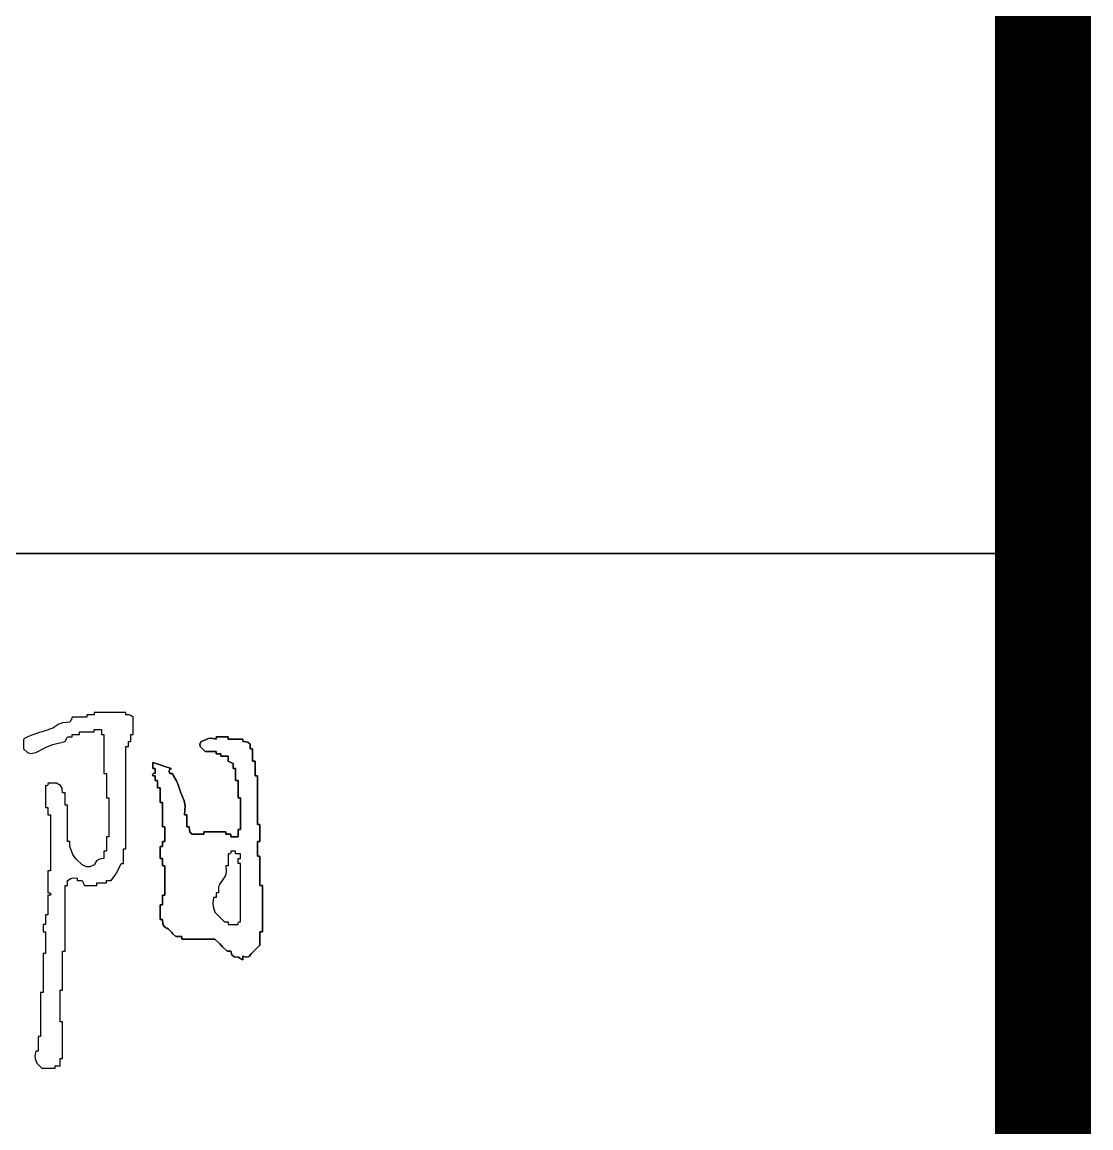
# Model space of a CAD drawing. Extents: x 1109697 to 1467097, y -139975 to 53891.
# Drawn here: x 1275833 to 1276947, y -128272 to -127119 of the extents above; entities that cross this region are included whole.
import ezdxf

# ---------------------------------------------------------------- set-up
doc = ezdxf.new("R2010")
doc.units = 0
doc.header["$LTSCALE"] = 1000
doc.header["$MEASUREMENT"] = 0
doc.layers.add('PUB_TEXT', color=7, linetype='Continuous')
doc.layers.add('PUB_TITLE', color=4, linetype='Continuous')
doc.layers.add('图框', color=4, linetype='Continuous', lineweight=35)

# ---------------------------------------------------------------- blocks, each defined once
blk = doc.blocks.new('dianziqianminggry')
for p, q in [((0.128308, 0.071141), (0.128224, 0.070972)), ((0.128816, 0.071141), (0.128308, 0.071141)), ((0.129071, 0.071141), (0.128816, 0.071141)), ((0.129579, 0.071141), (0.129071, 0.071141)), ((0.129833, 0.071353), (0.129579, 0.071353)), ((0.129579, 0.071353), (0.129579, 0.071268)), ((0.129579, 0.071268), (0.129579, 0.071226)), ((0.129579, 0.071226), (0.129579, 0.071141)), ((0.12996, 0.071353), (0.129833, 0.071353)), ((0.130214, 0.071353), (0.12996, 0.071353)), ((0.131315, 0.071565), (0.130214, 0.071565)), ((0.130214, 0.071565), (0.130214, 0.07148)), ((0.130214, 0.07148), (0.130214, 0.071438)), ((0.130214, 0.071438), (0.130214, 0.071353)), ((0.131865, 0.071565), (0.131315, 0.071565)), ((0.132966, 0.071565), (0.131865, 0.071565)), ((0.132966, 0.07148), (0.132966, 0.071565)), ((0.132966, 0.071438), (0.132966, 0.07148)), ((0.132966, 0.071353), (0.132966, 0.071438)), ((0.133234, 0.071344), (0.132966, 0.071353)), ((0.133382, 0.071295), (0.133234, 0.071344)), ((0.133602, 0.071141), (0.133382, 0.071295)), ((0.133602, 0.070548), (0.133602, 0.071141)), ((0.126614, 0.070188), (0.125852, 0.069934)), ((0.127129, 0.070551), (0.126614, 0.070188)), ((0.127469, 0.070672), (0.127129, 0.070551)), ((0.128097, 0.070718), (0.127469, 0.070672)), ((0.128181, 0.070887), (0.128097, 0.070718)), ((0.128224, 0.070972), (0.128181, 0.070887)), ((0.133602, 0.070252), (0.133602, 0.070548)), ((0.133602, 0.069659), (0.133602, 0.070252)), ((0.12432, 0.069377), (0.124074, 0.069236)), ((0.124074, 0.069236), (0.124074, 0.068897)), ((0.124448, 0.069441), (0.12432, 0.069377)), ((0.124709, 0.069553), (0.124448, 0.069441)), ((0.125471, 0.069807), (0.124709, 0.069553)), ((0.125852, 0.069934), (0.125471, 0.069807)), ((0.127673, 0.069024), (0.127758, 0.069193)), ((0.127758, 0.069193), (0.1278, 0.069278)), ((0.1278, 0.069278), (0.127885, 0.069447)), ((0.127885, 0.069447), (0.128054, 0.069447)), ((0.128054, 0.069447), (0.128139, 0.069447)), ((0.128139, 0.069447), (0.128308, 0.069447)), ((0.128308, 0.069574), (0.128308, 0.069659)), ((0.128308, 0.069659), (0.128562, 0.069659)), ((0.128308, 0.069532), (0.128308, 0.069574)), ((0.128308, 0.069447), (0.128308, 0.069532)), ((0.128562, 0.069659), (0.128689, 0.069659)), ((0.128689, 0.069659), (0.128943, 0.069659)), ((0.128943, 0.069786), (0.128943, 0.069871)), ((0.128943, 0.069871), (0.129452, 0.069871)), ((0.128943, 0.069744), (0.128943, 0.069786)), ((0.128943, 0.069659), (0.128943, 0.069744)), ((0.129452, 0.069871), (0.129706, 0.069871)), ((0.129706, 0.069871), (0.130214, 0.069871)), ((0.130214, 0.069998), (0.130214, 0.070083)), ((0.130214, 0.070083), (0.130468, 0.070083)), ((0.130214, 0.069956), (0.130214, 0.069998)), ((0.130214, 0.069871), (0.130214, 0.069956)), ((0.130468, 0.070083), (0.130595, 0.070083)), ((0.130595, 0.070083), (0.130849, 0.070083)), ((0.130849, 0.070083), (0.130849, 0.069913)), ((0.130849, 0.069913), (0.130849, 0.069828)), ((0.130849, 0.069828), (0.130849, 0.069659)), ((0.130849, 0.069659), (0.130934, 0.069659)), ((0.130934, 0.069659), (0.130976, 0.069659)), ((0.130976, 0.069659), (0.131061, 0.069659)), ((0.131061, 0.069659), (0.131061, 0.068304)), ((0.13339, 0.069405), (0.13339, 0.069659)), ((0.13339, 0.069659), (0.133474, 0.069659)), ((0.13339, 0.069278), (0.13339, 0.069405)), ((0.13339, 0.069024), (0.13339, 0.069278)), ((0.133474, 0.069659), (0.133517, 0.069659)), ((0.133517, 0.069659), (0.133602, 0.069659)), ((0.139742, 0.06913), (0.140134, 0.069295)), ((0.140134, 0.069295), (0.139742, 0.06913)), ((0.140134, 0.069295), (0.140383, 0.06932)), ((0.140383, 0.06932), (0.140134, 0.069295)), ((0.140383, 0.06932), (0.1408, 0.069236)), ((0.1408, 0.069236), (0.140383, 0.06932)), ((0.1408, 0.069236), (0.1408, 0.069447)), ((0.1408, 0.069447), (0.1408, 0.069236)), ((0.1408, 0.069236), (0.1408, 0.069447)), ((0.141859, 0.069447), (0.1408, 0.069447)), ((0.1408, 0.069447), (0.141859, 0.069447)), ((0.141859, 0.069447), (0.1408, 0.069447)), ((0.1408, 0.069447), (0.1408, 0.069236)), ((0.1408, 0.069236), (0.1408, 0.069447)), ((0.1408, 0.069447), (0.1408, 0.069236)), ((0.141436, 0.069447), (0.141859, 0.069447)), ((0.141859, 0.069447), (0.141436, 0.069447)), ((0.141436, 0.069447), (0.141859, 0.069447)), ((0.141859, 0.069447), (0.141859, 0.069363)), ((0.141859, 0.069363), (0.141859, 0.069447)), ((0.141859, 0.069363), (0.141859, 0.06932)), ((0.141859, 0.06932), (0.141859, 0.069363)), ((0.141859, 0.06932), (0.141859, 0.069236)), ((0.141859, 0.069236), (0.141859, 0.06932)), ((0.141859, 0.069236), (0.142367, 0.069236)), ((0.142367, 0.069236), (0.141859, 0.069236)), ((0.142367, 0.069236), (0.142621, 0.069236)), ((0.142621, 0.069236), (0.142367, 0.069236)), ((0.142621, 0.069236), (0.143129, 0.069236)), ((0.143129, 0.069236), (0.142621, 0.069236)), ((0.143129, 0.069236), (0.143129, 0.069151)), ((0.143129, 0.069151), (0.143129, 0.069236)), ((0.124074, 0.068897), (0.124074, 0.068728)), ((0.124074, 0.068728), (0.124074, 0.068389)), ((0.124074, 0.068389), (0.124401, 0.068091)), ((0.125132, 0.068071), (0.126089, 0.068585)), ((0.126089, 0.068585), (0.126615, 0.068782)), ((0.126615, 0.068782), (0.127673, 0.069024)), ((0.131061, 0.068304), (0.131061, 0.067627)), ((0.132966, 0.065043), (0.132966, 0.0686)), ((0.132966, 0.0686), (0.133051, 0.0686)), ((0.133051, 0.0686), (0.133093, 0.0686)), ((0.133093, 0.0686), (0.133178, 0.0686)), ((0.133178, 0.068855), (0.133178, 0.069024)), ((0.133178, 0.069024), (0.133263, 0.069024)), ((0.133178, 0.06877), (0.133178, 0.068855)), ((0.133178, 0.0686), (0.133178, 0.06877)), ((0.133263, 0.069024), (0.133305, 0.069024)), ((0.133305, 0.069024), (0.13339, 0.069024)), ((0.139401, 0.068846), (0.139514, 0.069035)), ((0.139514, 0.069035), (0.139401, 0.068846)), ((0.139424, 0.0686), (0.139401, 0.068846)), ((0.139401, 0.068846), (0.139424, 0.0686)), ((0.139593, 0.068431), (0.139424, 0.0686)), ((0.139424, 0.0686), (0.139593, 0.068431)), ((0.139514, 0.069035), (0.139742, 0.06913)), ((0.139742, 0.06913), (0.139514, 0.069035)), ((0.139678, 0.068346), (0.139593, 0.068431)), ((0.139593, 0.068431), (0.139678, 0.068346)), ((0.139848, 0.068177), (0.139678, 0.068346)), ((0.139678, 0.068346), (0.139848, 0.068177)), ((0.143129, 0.069151), (0.143129, 0.069109)), ((0.143129, 0.069109), (0.143129, 0.069151)), ((0.143129, 0.069109), (0.143129, 0.069024)), ((0.143129, 0.069024), (0.143129, 0.069109)), ((0.143129, 0.069024), (0.143397, 0.069015)), ((0.143397, 0.069015), (0.143129, 0.069024)), ((0.143397, 0.069015), (0.143545, 0.068966)), ((0.143545, 0.068966), (0.143397, 0.069015)), ((0.143545, 0.068966), (0.143765, 0.068812)), ((0.143765, 0.068812), (0.143545, 0.068966)), ((0.143765, 0.068812), (0.143765, 0.068643)), ((0.143765, 0.068643), (0.143765, 0.068812)), ((0.143765, 0.068643), (0.143765, 0.068558)), ((0.143765, 0.068558), (0.143765, 0.068643)), ((0.143765, 0.068558), (0.143765, 0.068389)), ((0.143765, 0.068389), (0.143765, 0.068558)), ((0.143765, 0.068389), (0.143849, 0.068389)), ((0.143849, 0.068389), (0.143765, 0.068389)), ((0.143849, 0.068389), (0.143892, 0.068389)), ((0.143892, 0.068389), (0.143849, 0.068389)), ((0.143892, 0.068389), (0.143976, 0.068389)), ((0.143976, 0.068389), (0.143892, 0.068389)), ((0.143976, 0.068389), (0.143976, 0.067965)), ((0.143976, 0.067965), (0.143976, 0.068389)), ((0.124401, 0.068091), (0.124696, 0.068003)), ((0.124696, 0.068003), (0.125132, 0.068071)), ((0.131061, 0.067627), (0.131061, 0.066271)), ((0.140229, 0.068177), (0.139848, 0.068177)), ((0.139848, 0.068177), (0.140229, 0.068177)), ((0.140419, 0.068177), (0.140229, 0.068177)), ((0.140229, 0.068177), (0.140419, 0.068177)), ((0.1408, 0.068177), (0.140419, 0.068177)), ((0.140419, 0.068177), (0.1408, 0.068177)), ((0.1408, 0.068092), (0.1408, 0.068177)), ((0.1408, 0.068177), (0.1408, 0.068092)), ((0.1408, 0.06805), (0.1408, 0.068092)), ((0.1408, 0.068092), (0.1408, 0.06805)), ((0.1408, 0.067965), (0.1408, 0.06805)), ((0.1408, 0.06805), (0.1408, 0.067965)), ((0.14097, 0.067965), (0.1408, 0.067965)), ((0.1408, 0.067965), (0.14097, 0.067965)), ((0.141054, 0.067965), (0.14097, 0.067965)), ((0.14097, 0.067965), (0.141054, 0.067965)), ((0.141224, 0.067965), (0.141054, 0.067965)), ((0.141054, 0.067965), (0.141224, 0.067965)), ((0.141224, 0.067881), (0.141224, 0.067965)), ((0.141224, 0.067965), (0.141224, 0.067881)), ((0.141224, 0.067838), (0.141224, 0.067881)), ((0.141224, 0.067881), (0.141224, 0.067838)), ((0.141224, 0.067754), (0.141224, 0.067838)), ((0.141224, 0.067838), (0.141224, 0.067754)), ((0.141478, 0.067754), (0.141224, 0.067754)), ((0.141224, 0.067754), (0.141478, 0.067754)), ((0.141605, 0.067754), (0.141478, 0.067754)), ((0.141478, 0.067754), (0.141605, 0.067754)), ((0.141859, 0.067754), (0.141605, 0.067754)), ((0.141605, 0.067754), (0.141859, 0.067754)), ((0.141859, 0.067584), (0.141859, 0.067754)), ((0.141859, 0.067754), (0.141859, 0.067584)), ((0.141859, 0.067499), (0.141859, 0.067584)), ((0.141859, 0.067584), (0.141859, 0.067499)), ((0.141859, 0.06733), (0.141859, 0.067499)), ((0.141859, 0.067499), (0.141859, 0.06733)), ((0.142028, 0.067245), (0.141859, 0.06733)), ((0.141859, 0.06733), (0.142028, 0.067245)), ((0.143976, 0.067965), (0.143976, 0.067754)), ((0.143976, 0.067754), (0.143976, 0.067965)), ((0.143976, 0.067754), (0.143976, 0.06733)), ((0.143976, 0.06733), (0.143976, 0.067754)), ((0.143976, 0.06733), (0.144061, 0.06733)), ((0.144061, 0.06733), (0.143976, 0.06733)), ((0.144061, 0.06733), (0.144103, 0.06733)), ((0.144103, 0.06733), (0.144061, 0.06733)), ((0.144103, 0.06733), (0.144188, 0.06733)), ((0.144188, 0.06733), (0.144103, 0.06733)), ((0.144188, 0.06733), (0.144188, 0.066822)), ((0.144188, 0.066822), (0.144188, 0.06733)), ((0.13527, 0.066177), (0.13539, 0.066297)), ((0.13539, 0.066297), (0.13527, 0.066177)), ((0.135295, 0.067012), (0.135295, 0.067224)), ((0.135295, 0.067224), (0.135931, 0.067012)), ((0.135931, 0.067012), (0.135295, 0.067224)), ((0.135295, 0.067224), (0.135295, 0.067012)), ((0.135295, 0.066907), (0.135295, 0.067012)), ((0.135295, 0.067012), (0.135295, 0.066907)), ((0.135295, 0.066695), (0.135295, 0.066907)), ((0.135295, 0.066907), (0.135295, 0.066695)), ((0.13538, 0.066695), (0.135295, 0.066695)), ((0.135295, 0.066695), (0.13538, 0.066695)), ((0.135422, 0.066695), (0.13538, 0.066695)), ((0.13538, 0.066695), (0.135422, 0.066695)), ((0.13539, 0.066297), (0.135507, 0.066271)), ((0.135507, 0.066271), (0.13539, 0.066297)), ((0.135507, 0.066695), (0.135422, 0.066695)), ((0.135422, 0.066695), (0.135507, 0.066695)), ((0.135507, 0.066526), (0.135507, 0.066695)), ((0.135507, 0.066695), (0.135507, 0.066526)), ((0.135507, 0.066441), (0.135507, 0.066526)), ((0.135507, 0.066526), (0.135507, 0.066441)), ((0.135507, 0.066271), (0.135507, 0.066441)), ((0.135507, 0.066441), (0.135507, 0.066271)), ((0.135931, 0.067012), (0.136248, 0.066907)), ((0.136248, 0.066907), (0.135931, 0.067012)), ((0.136248, 0.066907), (0.136883, 0.066695)), ((0.136883, 0.066695), (0.136248, 0.066907)), ((0.136749, 0.066584), (0.136711, 0.066433)), ((0.136711, 0.066433), (0.136749, 0.066584)), ((0.136711, 0.066433), (0.136777, 0.066271)), ((0.136777, 0.066271), (0.136711, 0.066433)), ((0.136883, 0.066695), (0.136749, 0.066584)), ((0.136749, 0.066584), (0.136883, 0.066695)), ((0.142113, 0.067203), (0.142028, 0.067245)), ((0.142028, 0.067245), (0.142113, 0.067203)), ((0.142282, 0.067118), (0.142113, 0.067203)), ((0.142113, 0.067203), (0.142282, 0.067118)), ((0.142282, 0.066949), (0.142282, 0.067118)), ((0.142282, 0.067118), (0.142282, 0.066949)), ((0.142282, 0.066864), (0.142282, 0.066949)), ((0.142282, 0.066949), (0.142282, 0.066864)), ((0.142282, 0.066695), (0.142282, 0.066864)), ((0.142282, 0.066864), (0.142282, 0.066695)), ((0.142367, 0.066695), (0.142282, 0.066695)), ((0.142282, 0.066695), (0.142367, 0.066695)), ((0.142409, 0.066695), (0.142367, 0.066695)), ((0.142367, 0.066695), (0.142409, 0.066695)), ((0.142494, 0.066695), (0.142409, 0.066695)), ((0.142409, 0.066695), (0.142494, 0.066695)), ((0.142494, 0.066271), (0.142494, 0.066695)), ((0.142494, 0.066695), (0.142494, 0.066271)), ((0.144188, 0.066822), (0.144188, 0.066568)), ((0.144188, 0.066568), (0.144188, 0.066822)), ((0.144188, 0.066568), (0.144188, 0.06606)), ((0.144188, 0.06606), (0.144188, 0.066568)), ((0.126487, 0.065425), (0.126191, 0.065425)), ((0.126191, 0.065425), (0.126216, 0.065307)), ((0.126636, 0.065425), (0.126487, 0.065425)), ((0.126932, 0.065425), (0.126636, 0.065425)), ((0.127274, 0.065218), (0.126932, 0.065425)), ((0.131061, 0.066271), (0.131145, 0.066271)), ((0.131145, 0.066271), (0.131188, 0.066271)), ((0.131188, 0.066271), (0.131272, 0.066271)), ((0.131272, 0.066271), (0.131272, 0.065425)), ((0.131272, 0.065425), (0.131272, 0.065001)), ((0.135295, 0.06606), (0.13527, 0.066177)), ((0.13527, 0.066177), (0.135295, 0.06606)), ((0.13538, 0.06606), (0.135295, 0.06606)), ((0.135295, 0.06606), (0.13538, 0.06606)), ((0.135422, 0.06606), (0.13538, 0.06606)), ((0.13538, 0.06606), (0.135422, 0.06606)), ((0.135507, 0.06606), (0.135422, 0.06606)), ((0.135422, 0.06606), (0.135507, 0.06606)), ((0.135507, 0.06589), (0.135507, 0.06606)), ((0.135507, 0.06606), (0.135507, 0.06589)), ((0.135507, 0.065806), (0.135507, 0.06589)), ((0.135507, 0.06589), (0.135507, 0.065806)), ((0.135507, 0.065636), (0.135507, 0.065806)), ((0.135507, 0.065806), (0.135507, 0.065636)), ((0.135592, 0.065636), (0.135507, 0.065636)), ((0.135507, 0.065636), (0.135592, 0.065636)), ((0.135634, 0.065636), (0.135592, 0.065636)), ((0.135592, 0.065636), (0.135634, 0.065636)), ((0.135719, 0.065636), (0.135634, 0.065636)), ((0.135634, 0.065636), (0.135719, 0.065636)), ((0.135719, 0.065382), (0.135719, 0.065636)), ((0.135719, 0.065636), (0.135719, 0.065382)), ((0.135719, 0.065255), (0.135719, 0.065382)), ((0.135719, 0.065382), (0.135719, 0.065255)), ((0.136777, 0.066271), (0.136862, 0.066271)), ((0.136862, 0.066271), (0.136777, 0.066271)), ((0.136862, 0.066271), (0.136905, 0.066271)), ((0.136905, 0.066271), (0.136862, 0.066271)), ((0.136905, 0.066271), (0.136989, 0.066271)), ((0.136989, 0.066271), (0.136905, 0.066271)), ((0.136989, 0.066271), (0.137354, 0.065628)), ((0.137354, 0.065628), (0.136989, 0.066271)), ((0.137354, 0.065628), (0.137505, 0.065282)), ((0.137505, 0.065282), (0.137354, 0.065628)), ((0.142494, 0.06606), (0.142494, 0.066271)), ((0.142494, 0.066271), (0.142494, 0.06606)), ((0.142494, 0.065636), (0.142494, 0.06606)), ((0.142494, 0.06606), (0.142494, 0.065636)), ((0.142579, 0.065636), (0.142494, 0.065636)), ((0.142494, 0.065636), (0.142579, 0.065636)), ((0.142621, 0.065636), (0.142579, 0.065636)), ((0.142579, 0.065636), (0.142621, 0.065636)), ((0.142706, 0.065636), (0.142621, 0.065636)), ((0.142621, 0.065636), (0.142706, 0.065636)), ((0.142706, 0.065043), (0.142706, 0.065636)), ((0.142706, 0.065636), (0.142706, 0.065043)), ((0.144188, 0.06606), (0.144273, 0.06606)), ((0.144273, 0.06606), (0.144188, 0.06606)), ((0.144273, 0.06606), (0.144315, 0.06606)), ((0.144315, 0.06606), (0.144273, 0.06606)), ((0.144315, 0.06606), (0.1444, 0.06606)), ((0.1444, 0.06606), (0.144315, 0.06606)), ((0.1444, 0.06606), (0.1444, 0.064366)), ((0.1444, 0.064366), (0.1444, 0.06606)), ((0.126096, 0.065187), (0.125979, 0.065213)), ((0.125979, 0.065213), (0.125979, 0.064451)), ((0.125979, 0.064451), (0.125979, 0.064069)), ((0.126216, 0.065307), (0.126096, 0.065187)), ((0.127425, 0.064975), (0.127274, 0.065218)), ((0.127461, 0.064578), (0.127425, 0.064975)), ((0.127546, 0.064578), (0.127461, 0.064578)), ((0.127588, 0.064578), (0.127546, 0.064578)), ((0.127673, 0.064578), (0.127588, 0.064578)), ((0.127673, 0.064154), (0.127673, 0.064578)), ((0.131272, 0.065001), (0.131272, 0.064154)), ((0.132966, 0.063265), (0.132966, 0.065043)), ((0.135719, 0.065001), (0.135719, 0.065255)), ((0.135719, 0.065255), (0.135719, 0.065001)), ((0.135804, 0.065001), (0.135719, 0.065001)), ((0.135719, 0.065001), (0.135804, 0.065001)), ((0.135846, 0.065001), (0.135804, 0.065001)), ((0.135804, 0.065001), (0.135846, 0.065001)), ((0.135931, 0.065001), (0.135846, 0.065001)), ((0.135846, 0.065001), (0.135931, 0.065001)), ((0.135931, 0.064493), (0.135931, 0.065001)), ((0.135931, 0.065001), (0.135931, 0.064493)), ((0.135931, 0.064239), (0.135931, 0.064493)), ((0.135931, 0.064493), (0.135931, 0.064239)), ((0.137505, 0.065282), (0.13773, 0.064578)), ((0.13773, 0.064578), (0.137505, 0.065282)), ((0.13773, 0.064578), (0.138036, 0.063868)), ((0.138036, 0.063868), (0.13773, 0.064578)), ((0.142706, 0.064747), (0.142706, 0.065043)), ((0.142706, 0.065043), (0.142706, 0.064747)), ((0.142706, 0.064154), (0.142706, 0.064747)), ((0.142706, 0.064747), (0.142706, 0.064154)), ((0.125979, 0.064069), (0.125979, 0.063307)), ((0.127673, 0.063942), (0.127673, 0.064154)), ((0.127673, 0.063519), (0.127673, 0.063942)), ((0.127758, 0.063519), (0.127673, 0.063519)), ((0.1278, 0.063519), (0.127758, 0.063519)), ((0.127885, 0.063519), (0.1278, 0.063519)), ((0.127885, 0.062249), (0.127885, 0.063519)), ((0.131272, 0.064154), (0.131357, 0.064154)), ((0.131357, 0.064154), (0.1314, 0.064154)), ((0.1314, 0.064154), (0.131484, 0.064154)), ((0.131484, 0.064154), (0.131484, 0.062799)), ((0.135931, 0.063731), (0.135931, 0.064239)), ((0.135931, 0.064239), (0.135931, 0.063731)), ((0.136015, 0.063731), (0.135931, 0.063731)), ((0.135931, 0.063731), (0.136015, 0.063731)), ((0.136058, 0.063731), (0.136015, 0.063731)), ((0.136015, 0.063731), (0.136058, 0.063731)), ((0.136142, 0.063731), (0.136058, 0.063731)), ((0.136058, 0.063731), (0.136142, 0.063731)), ((0.136142, 0.062884), (0.136142, 0.063731)), ((0.136142, 0.063731), (0.136142, 0.062884)), ((0.138036, 0.063868), (0.138106, 0.063443)), ((0.138106, 0.063443), (0.138036, 0.063868)), ((0.138106, 0.063443), (0.138048, 0.062672)), ((0.138048, 0.062672), (0.138106, 0.063443)), ((0.142791, 0.064154), (0.142706, 0.064154)), ((0.142706, 0.064154), (0.142791, 0.064154)), ((0.142833, 0.064154), (0.142791, 0.064154)), ((0.142791, 0.064154), (0.142833, 0.064154)), ((0.142918, 0.064154), (0.142833, 0.064154)), ((0.142833, 0.064154), (0.142918, 0.064154)), ((0.142918, 0.063053), (0.142918, 0.064154)), ((0.142918, 0.064154), (0.142918, 0.063053)), ((0.1444, 0.064366), (0.1444, 0.063519)), ((0.1444, 0.063519), (0.1444, 0.064366)), ((0.1444, 0.063519), (0.1444, 0.061825)), ((0.1444, 0.061825), (0.1444, 0.063519)), ((0.125979, 0.063307), (0.126064, 0.063307)), ((0.126064, 0.063307), (0.126106, 0.063307)), ((0.126106, 0.063307), (0.126191, 0.063307)), ((0.126191, 0.063307), (0.126191, 0.063053)), ((0.126191, 0.063053), (0.126191, 0.062926)), ((0.126191, 0.062926), (0.126191, 0.062672)), ((0.126191, 0.062672), (0.126276, 0.062672)), ((0.126276, 0.062672), (0.126318, 0.062672)), ((0.126318, 0.062672), (0.126403, 0.062672)), ((0.126403, 0.062672), (0.126403, 0.060724)), ((0.131484, 0.062799), (0.131484, 0.062122)), ((0.132966, 0.059708), (0.132966, 0.063265)), ((0.136142, 0.06246), (0.136142, 0.062884)), ((0.136142, 0.062884), (0.136142, 0.06246)), ((0.136142, 0.061613), (0.136142, 0.06246)), ((0.136142, 0.06246), (0.136142, 0.061613)), ((0.138048, 0.062672), (0.138133, 0.062672)), ((0.138133, 0.062672), (0.138048, 0.062672)), ((0.138133, 0.062672), (0.138175, 0.062672)), ((0.138175, 0.062672), (0.138133, 0.062672)), ((0.138175, 0.062672), (0.13826, 0.062672)), ((0.13826, 0.062672), (0.138175, 0.062672)), ((0.13826, 0.062672), (0.13826, 0.062249)), ((0.13826, 0.062249), (0.13826, 0.062672)), ((0.142918, 0.062503), (0.142918, 0.063053)), ((0.142918, 0.063053), (0.142918, 0.062503)), ((0.142918, 0.061402), (0.142918, 0.062503)), ((0.142918, 0.062503), (0.142918, 0.061402)), ((0.127885, 0.061613), (0.127885, 0.062249)), ((0.127885, 0.060343), (0.127885, 0.061613)), ((0.131484, 0.062122), (0.131484, 0.060766)), ((0.136227, 0.061613), (0.136142, 0.061613)), ((0.136142, 0.061613), (0.136227, 0.061613)), ((0.136269, 0.061613), (0.136227, 0.061613)), ((0.136227, 0.061613), (0.136269, 0.061613)), ((0.136354, 0.061613), (0.136269, 0.061613)), ((0.136269, 0.061613), (0.136354, 0.061613)), ((0.136354, 0.061105), (0.136354, 0.061613)), ((0.136354, 0.061613), (0.136354, 0.061105)), ((0.13826, 0.062249), (0.13826, 0.062037)), ((0.13826, 0.062037), (0.13826, 0.062249)), ((0.13826, 0.062037), (0.13826, 0.061613)), ((0.13826, 0.061613), (0.13826, 0.062037)), ((0.13826, 0.061613), (0.138344, 0.061613)), ((0.138344, 0.061613), (0.13826, 0.061613)), ((0.138344, 0.061613), (0.138387, 0.061613)), ((0.138387, 0.061613), (0.138344, 0.061613)), ((0.138387, 0.061613), (0.138471, 0.061613)), ((0.138471, 0.061613), (0.138387, 0.061613)), ((0.138471, 0.061613), (0.13848, 0.061346)), ((0.13848, 0.061346), (0.138471, 0.061613)), ((0.1444, 0.061825), (0.144484, 0.061825)), ((0.144484, 0.061825), (0.1444, 0.061825)), ((0.144484, 0.061825), (0.144527, 0.061825)), ((0.144527, 0.061825), (0.144484, 0.061825)), ((0.144527, 0.061825), (0.144611, 0.061825)), ((0.144611, 0.061825), (0.144527, 0.061825)), ((0.144611, 0.061825), (0.144611, 0.061232)), ((0.144611, 0.061232), (0.144611, 0.061825)), ((0.126403, 0.060724), (0.126403, 0.05975)), ((0.131357, 0.060766), (0.131272, 0.060766)), ((0.131272, 0.060766), (0.131272, 0.060258)), ((0.1314, 0.060766), (0.131357, 0.060766)), ((0.131484, 0.060766), (0.1314, 0.060766)), ((0.136354, 0.060851), (0.136354, 0.061105)), ((0.136354, 0.061105), (0.136354, 0.060851)), ((0.136354, 0.060343), (0.136354, 0.060851)), ((0.136354, 0.060851), (0.136354, 0.060343)), ((0.13848, 0.061346), (0.138529, 0.061197)), ((0.138529, 0.061197), (0.13848, 0.061346)), ((0.138529, 0.061197), (0.138683, 0.060978)), ((0.138683, 0.060978), (0.138529, 0.061197)), ((0.138683, 0.060978), (0.139107, 0.060978)), ((0.139107, 0.060978), (0.138683, 0.060978)), ((0.139107, 0.060978), (0.139318, 0.060978)), ((0.139318, 0.060978), (0.139107, 0.060978)), ((0.139318, 0.060978), (0.139742, 0.060978)), ((0.139742, 0.060978), (0.139318, 0.060978)), ((0.139742, 0.061105), (0.139742, 0.06119)), ((0.139742, 0.06119), (0.140504, 0.06119)), ((0.140504, 0.06119), (0.139742, 0.06119)), ((0.139742, 0.06119), (0.139742, 0.061105)), ((0.139742, 0.061063), (0.139742, 0.061105)), ((0.139742, 0.061105), (0.139742, 0.061063)), ((0.139742, 0.060978), (0.139742, 0.061063)), ((0.139742, 0.061063), (0.139742, 0.060978)), ((0.140504, 0.06119), (0.140885, 0.06119)), ((0.140885, 0.06119), (0.140504, 0.06119)), ((0.140885, 0.06119), (0.141647, 0.06119)), ((0.141647, 0.06119), (0.140885, 0.06119)), ((0.141647, 0.06119), (0.141647, 0.061105)), ((0.141647, 0.061105), (0.141647, 0.06119)), ((0.141647, 0.061105), (0.141647, 0.061063)), ((0.141647, 0.061063), (0.141647, 0.061105)), ((0.141647, 0.061063), (0.141647, 0.060978)), ((0.141647, 0.060978), (0.141647, 0.061063)), ((0.141647, 0.060978), (0.141817, 0.060978)), ((0.141817, 0.060978), (0.141647, 0.060978)), ((0.141817, 0.060978), (0.141901, 0.060978)), ((0.141901, 0.060978), (0.141817, 0.060978)), ((0.141901, 0.060978), (0.142071, 0.060978)), ((0.142071, 0.060978), (0.141901, 0.060978)), ((0.142071, 0.060978), (0.142071, 0.060893)), ((0.142071, 0.060893), (0.142071, 0.060978)), ((0.142071, 0.060893), (0.142071, 0.060851)), ((0.142071, 0.060851), (0.142071, 0.060893)), ((0.142071, 0.060851), (0.142071, 0.060766)), ((0.142071, 0.060766), (0.142071, 0.060851)), ((0.142071, 0.060766), (0.142325, 0.060766)), ((0.142325, 0.060766), (0.142071, 0.060766)), ((0.142325, 0.060766), (0.142452, 0.060766)), ((0.142452, 0.060766), (0.142325, 0.060766)), ((0.142452, 0.060766), (0.142706, 0.060766)), ((0.142706, 0.060766), (0.142452, 0.060766)), ((0.142706, 0.061148), (0.142706, 0.061402)), ((0.142706, 0.061402), (0.142791, 0.061402)), ((0.142791, 0.061402), (0.142706, 0.061402)), ((0.142706, 0.061402), (0.142706, 0.061148)), ((0.142706, 0.061021), (0.142706, 0.061148)), ((0.142706, 0.061148), (0.142706, 0.061021)), ((0.142706, 0.060766), (0.142706, 0.061021)), ((0.142706, 0.061021), (0.142706, 0.060766)), ((0.142791, 0.061402), (0.142833, 0.061402)), ((0.142833, 0.061402), (0.142791, 0.061402)), ((0.142833, 0.061402), (0.142918, 0.061402)), ((0.142918, 0.061402), (0.142833, 0.061402)), ((0.144611, 0.061232), (0.144611, 0.060936)), ((0.144611, 0.060936), (0.144611, 0.061232)), ((0.144611, 0.060936), (0.144611, 0.060343)), ((0.144611, 0.060343), (0.144611, 0.060936)), ((0.126403, 0.05975), (0.126403, 0.057802)), ((0.12797, 0.060343), (0.127885, 0.060343)), ((0.128012, 0.060343), (0.12797, 0.060343)), ((0.128097, 0.060343), (0.128012, 0.060343)), ((0.128097, 0.060174), (0.128097, 0.060343)), ((0.128097, 0.060089), (0.128097, 0.060174)), ((0.128097, 0.05992), (0.128097, 0.060089)), ((0.128366, 0.059205), (0.128097, 0.05992)), ((0.131272, 0.060258), (0.131272, 0.060004)), ((0.131272, 0.060004), (0.131272, 0.059496)), ((0.132755, 0.0592), (0.132755, 0.059708)), ((0.132755, 0.059708), (0.132839, 0.059708)), ((0.132839, 0.059708), (0.132882, 0.059708)), ((0.132882, 0.059708), (0.132966, 0.059708)), ((0.135931, 0.059496), (0.135931, 0.05992)), ((0.135931, 0.05992), (0.136015, 0.05992)), ((0.136015, 0.05992), (0.135931, 0.05992)), ((0.135931, 0.05992), (0.135931, 0.059496)), ((0.136015, 0.05992), (0.136058, 0.05992)), ((0.136058, 0.05992), (0.136015, 0.05992)), ((0.136058, 0.05992), (0.136142, 0.05992)), ((0.136142, 0.05992), (0.136058, 0.05992)), ((0.136142, 0.060174), (0.136142, 0.060343)), ((0.136142, 0.060343), (0.136227, 0.060343)), ((0.136227, 0.060343), (0.136142, 0.060343)), ((0.136142, 0.060343), (0.136142, 0.060174)), ((0.136142, 0.060089), (0.136142, 0.060174)), ((0.136142, 0.060174), (0.136142, 0.060089)), ((0.136142, 0.05992), (0.136142, 0.060089)), ((0.136142, 0.060089), (0.136142, 0.05992)), ((0.136227, 0.060343), (0.136269, 0.060343)), ((0.136269, 0.060343), (0.136227, 0.060343)), ((0.136269, 0.060343), (0.136354, 0.060343)), ((0.136354, 0.060343), (0.136269, 0.060343)), ((0.144484, 0.060343), (0.1444, 0.060343)), ((0.1444, 0.060343), (0.1444, 0.059835)), ((0.1444, 0.059835), (0.1444, 0.060343)), ((0.1444, 0.060343), (0.144484, 0.060343)), ((0.1444, 0.059835), (0.1444, 0.059581)), ((0.1444, 0.059581), (0.1444, 0.059835)), ((0.1444, 0.059581), (0.1444, 0.059073)), ((0.1444, 0.059073), (0.1444, 0.059581)), ((0.144527, 0.060343), (0.144484, 0.060343)), ((0.144484, 0.060343), (0.144527, 0.060343)), ((0.144611, 0.060343), (0.144527, 0.060343)), ((0.144527, 0.060343), (0.144611, 0.060343)), ((0.1286, 0.058855), (0.128366, 0.059205)), ((0.129155, 0.058332), (0.1286, 0.058855)), ((0.13042, 0.058673), (0.130214, 0.058332)), ((0.130663, 0.058825), (0.13042, 0.058673)), ((0.131061, 0.058861), (0.130663, 0.058825)), ((0.131145, 0.059496), (0.131061, 0.059496)), ((0.131061, 0.059496), (0.131061, 0.059242)), ((0.131061, 0.059242), (0.131061, 0.059115)), ((0.131061, 0.059115), (0.131061, 0.058861)), ((0.131188, 0.059496), (0.131145, 0.059496)), ((0.131272, 0.059496), (0.131188, 0.059496)), ((0.132755, 0.058946), (0.132755, 0.0592)), ((0.132755, 0.058437), (0.132755, 0.058946)), ((0.135931, 0.059284), (0.135931, 0.059496)), ((0.135931, 0.059496), (0.135931, 0.059284)), ((0.135931, 0.058861), (0.135931, 0.059284)), ((0.135931, 0.059284), (0.135931, 0.058861)), ((0.136015, 0.058861), (0.135931, 0.058861)), ((0.135931, 0.058861), (0.136015, 0.058861)), ((0.136058, 0.058861), (0.136015, 0.058861)), ((0.136015, 0.058861), (0.136058, 0.058861)), ((0.136142, 0.058861), (0.136058, 0.058861)), ((0.136058, 0.058861), (0.136142, 0.058861)), ((0.136142, 0.058607), (0.136142, 0.058861)), ((0.136142, 0.058861), (0.136142, 0.058607)), ((0.141976, 0.059259), (0.141859, 0.059284)), ((0.141859, 0.059284), (0.141859, 0.058861)), ((0.141859, 0.058861), (0.141859, 0.058649)), ((0.141859, 0.058649), (0.141859, 0.058226)), ((0.142096, 0.059379), (0.141976, 0.059259)), ((0.14224, 0.059496), (0.142071, 0.059496)), ((0.142071, 0.059496), (0.142096, 0.059379)), ((0.142325, 0.059496), (0.14224, 0.059496)), ((0.142494, 0.059496), (0.142325, 0.059496)), ((0.142494, 0.059411), (0.142494, 0.059496)), ((0.142494, 0.059369), (0.142494, 0.059411)), ((0.142494, 0.059284), (0.142494, 0.059369)), ((0.142664, 0.059284), (0.142494, 0.059284)), ((0.142748, 0.059284), (0.142664, 0.059284)), ((0.142706, 0.058692), (0.142706, 0.058861)), ((0.142706, 0.058861), (0.142791, 0.058861)), ((0.142706, 0.058607), (0.142706, 0.058692)), ((0.142918, 0.059284), (0.142748, 0.059284)), ((0.142791, 0.058861), (0.142833, 0.058861)), ((0.142833, 0.058861), (0.142918, 0.058861)), ((0.142918, 0.059115), (0.142918, 0.059284)), ((0.142918, 0.05903), (0.142918, 0.059115)), ((0.142918, 0.058861), (0.142918, 0.05903)), ((0.1444, 0.059073), (0.144484, 0.059073)), ((0.144484, 0.059073), (0.1444, 0.059073)), ((0.144484, 0.059073), (0.144527, 0.059073)), ((0.144527, 0.059073), (0.144484, 0.059073)), ((0.144527, 0.059073), (0.144611, 0.059073)), ((0.144611, 0.059073), (0.144527, 0.059073)), ((0.144611, 0.059073), (0.144611, 0.058056)), ((0.144611, 0.058056), (0.144611, 0.059073)), ((0.126276, 0.057802), (0.126191, 0.057802)), ((0.126191, 0.057802), (0.126191, 0.05704)), ((0.126318, 0.057802), (0.126276, 0.057802)), ((0.126403, 0.057802), (0.126318, 0.057802)), ((0.129532, 0.058138), (0.129155, 0.058332)), ((0.129837, 0.058138), (0.129532, 0.058138)), ((0.130214, 0.058332), (0.129837, 0.058138)), ((0.132085, 0.057516), (0.132257, 0.057817)), ((0.132257, 0.057817), (0.132543, 0.058437)), ((0.132543, 0.058437), (0.132628, 0.058437)), ((0.132628, 0.058437), (0.13267, 0.058437)), ((0.13267, 0.058437), (0.132755, 0.058437)), ((0.136142, 0.05848), (0.136142, 0.058607)), ((0.136142, 0.058607), (0.136142, 0.05848)), ((0.136142, 0.058226), (0.136142, 0.05848)), ((0.136142, 0.05848), (0.136142, 0.058226)), ((0.136227, 0.058226), (0.136142, 0.058226)), ((0.136142, 0.058226), (0.136227, 0.058226)), ((0.136269, 0.058226), (0.136227, 0.058226)), ((0.136227, 0.058226), (0.136269, 0.058226)), ((0.136354, 0.058226), (0.136269, 0.058226)), ((0.136269, 0.058226), (0.136354, 0.058226)), ((0.136354, 0.057209), (0.136354, 0.058226)), ((0.136354, 0.058226), (0.136354, 0.057209)), ((0.141685, 0.057703), (0.141609, 0.057398)), ((0.141732, 0.058226), (0.141647, 0.058226)), ((0.141647, 0.058226), (0.141685, 0.057703)), ((0.141774, 0.058226), (0.141732, 0.058226)), ((0.141859, 0.058226), (0.141774, 0.058226)), ((0.142706, 0.058437), (0.142706, 0.058607)), ((0.142791, 0.058437), (0.142706, 0.058437)), ((0.142833, 0.058437), (0.142791, 0.058437)), ((0.142918, 0.058437), (0.142833, 0.058437)), ((0.142918, 0.056405), (0.142918, 0.058437)), ((0.144611, 0.058056), (0.144611, 0.057548)), ((0.144611, 0.057548), (0.144611, 0.058056)), ((0.126191, 0.05704), (0.126191, 0.056659)), ((0.127885, 0.056955), (0.12818, 0.057142)), ((0.127885, 0.056786), (0.127885, 0.056955)), ((0.127885, 0.056701), (0.127885, 0.056786)), ((0.127885, 0.056532), (0.127885, 0.056701)), ((0.12818, 0.057142), (0.128383, 0.057192)), ((0.128383, 0.057192), (0.128732, 0.057167)), ((0.128732, 0.057167), (0.128732, 0.057082)), ((0.128732, 0.057082), (0.128732, 0.05704)), ((0.128732, 0.05704), (0.128732, 0.056955)), ((0.128732, 0.056955), (0.128901, 0.056955)), ((0.128901, 0.056955), (0.128986, 0.056955)), ((0.128986, 0.056955), (0.129155, 0.056955)), ((0.129155, 0.056955), (0.12924, 0.056786)), ((0.12924, 0.056786), (0.129282, 0.056701)), ((0.129282, 0.056701), (0.129367, 0.056532)), ((0.130426, 0.056659), (0.130426, 0.056744)), ((0.130426, 0.056744), (0.130764, 0.056744)), ((0.130764, 0.056744), (0.130934, 0.056744)), ((0.130934, 0.056744), (0.131272, 0.056744)), ((0.131272, 0.056871), (0.131272, 0.056955)), ((0.131272, 0.056955), (0.131442, 0.056955)), ((0.131272, 0.056828), (0.131272, 0.056871)), ((0.131272, 0.056744), (0.131272, 0.056828)), ((0.131442, 0.056955), (0.131527, 0.056955)), ((0.131527, 0.056955), (0.131696, 0.056955)), ((0.131696, 0.056955), (0.132085, 0.057516)), ((0.136354, 0.056701), (0.136354, 0.057209)), ((0.136354, 0.057209), (0.136354, 0.056701)), ((0.136354, 0.055685), (0.136354, 0.056701)), ((0.136354, 0.056701), (0.136354, 0.055685)), ((0.14133, 0.056955), (0.141079, 0.056591)), ((0.141609, 0.057398), (0.14133, 0.056955)), ((0.144611, 0.057548), (0.144611, 0.056532)), ((0.144611, 0.056532), (0.144611, 0.057548)), ((0.126191, 0.056659), (0.126191, 0.055897)), ((0.126191, 0.055897), (0.126308, 0.055922)), ((0.126308, 0.055922), (0.126428, 0.055802)), ((0.126428, 0.055802), (0.126403, 0.055685)), ((0.127673, 0.054245), (0.127673, 0.056532)), ((0.127673, 0.056532), (0.127758, 0.056532)), ((0.127758, 0.056532), (0.1278, 0.056532)), ((0.1278, 0.056532), (0.127885, 0.056532)), ((0.129367, 0.056532), (0.12979, 0.056532)), ((0.12979, 0.056532), (0.130002, 0.056532)), ((0.130002, 0.056532), (0.130426, 0.056532)), ((0.130426, 0.056617), (0.130426, 0.056659)), ((0.130426, 0.056532), (0.130426, 0.056617)), ((0.140885, 0.055897), (0.1408, 0.055897)), ((0.1408, 0.055897), (0.1408, 0.055727)), ((0.1408, 0.055727), (0.1408, 0.055643)), ((0.140927, 0.055897), (0.140885, 0.055897)), ((0.141012, 0.055897), (0.140927, 0.055897)), ((0.141079, 0.056591), (0.141004, 0.056339)), ((0.141004, 0.056339), (0.141012, 0.055897)), ((0.142918, 0.055389), (0.142918, 0.056405)), ((0.144611, 0.056532), (0.144696, 0.056532)), ((0.144696, 0.056532), (0.144611, 0.056532)), ((0.144696, 0.056532), (0.144739, 0.056532)), ((0.144739, 0.056532), (0.144696, 0.056532)), ((0.144739, 0.056532), (0.144823, 0.056532)), ((0.144823, 0.056532), (0.144739, 0.056532)), ((0.144823, 0.056532), (0.144823, 0.054923)), ((0.144823, 0.054923), (0.144823, 0.056532)), ((0.126276, 0.055685), (0.126191, 0.055685)), ((0.126191, 0.055685), (0.126191, 0.055007)), ((0.126191, 0.055007), (0.126191, 0.054669)), ((0.126318, 0.055685), (0.126276, 0.055685)), ((0.126403, 0.055685), (0.126318, 0.055685)), ((0.135931, 0.05433), (0.135931, 0.054838)), ((0.135931, 0.054838), (0.136015, 0.054838)), ((0.136015, 0.054838), (0.135931, 0.054838)), ((0.135931, 0.054838), (0.135931, 0.05433)), ((0.136015, 0.054838), (0.136058, 0.054838)), ((0.136058, 0.054838), (0.136015, 0.054838)), ((0.136058, 0.054838), (0.136142, 0.054838)), ((0.136142, 0.054838), (0.136058, 0.054838)), ((0.136142, 0.055346), (0.136142, 0.055685)), ((0.136142, 0.055685), (0.136227, 0.055685)), ((0.136227, 0.055685), (0.136142, 0.055685)), ((0.136142, 0.055685), (0.136142, 0.055346)), ((0.136142, 0.055177), (0.136142, 0.055346)), ((0.136142, 0.055346), (0.136142, 0.055177)), ((0.136142, 0.054838), (0.136142, 0.055177)), ((0.136142, 0.055177), (0.136142, 0.054838)), ((0.136227, 0.055685), (0.136269, 0.055685)), ((0.136269, 0.055685), (0.136227, 0.055685)), ((0.136269, 0.055685), (0.136354, 0.055685)), ((0.136354, 0.055685), (0.136269, 0.055685)), ((0.140589, 0.055473), (0.140516, 0.054968)), ((0.140516, 0.054968), (0.140539, 0.054689)), ((0.140673, 0.055473), (0.140589, 0.055473)), ((0.140716, 0.055473), (0.140673, 0.055473)), ((0.1408, 0.055473), (0.140716, 0.055473)), ((0.1408, 0.055643), (0.1408, 0.055473)), ((0.142918, 0.053356), (0.142918, 0.055389)), ((0.144823, 0.054923), (0.144823, 0.054118)), ((0.144823, 0.054118), (0.144823, 0.054923)), ((0.126064, 0.053991), (0.125979, 0.053991)), ((0.125979, 0.053991), (0.125979, 0.053652)), ((0.126106, 0.053991), (0.126064, 0.053991)), ((0.126191, 0.053991), (0.126106, 0.053991)), ((0.126191, 0.054669), (0.126191, 0.053991)), ((0.127673, 0.053102), (0.127673, 0.054245)), ((0.135931, 0.054076), (0.135931, 0.05433)), ((0.135931, 0.05433), (0.135931, 0.054076)), ((0.135931, 0.053568), (0.135931, 0.054076)), ((0.135931, 0.054076), (0.135931, 0.053568)), ((0.140539, 0.054689), (0.140694, 0.054203)), ((0.140694, 0.054203), (0.141033, 0.053864)), ((0.141033, 0.053864), (0.141203, 0.053695)), ((0.144823, 0.054118), (0.144823, 0.052509)), ((0.144823, 0.052509), (0.144823, 0.054118)), ((0.125852, 0.053144), (0.125768, 0.053144)), ((0.125768, 0.053144), (0.125768, 0.05289)), ((0.125768, 0.05289), (0.125768, 0.052763)), ((0.125895, 0.053144), (0.125852, 0.053144)), ((0.125979, 0.053144), (0.125895, 0.053144)), ((0.125979, 0.053652), (0.125979, 0.053483)), ((0.125979, 0.053483), (0.125979, 0.053144)), ((0.127673, 0.050815), (0.127673, 0.053102)), ((0.136015, 0.053568), (0.135931, 0.053568)), ((0.135931, 0.053568), (0.136015, 0.053568)), ((0.136058, 0.053568), (0.136015, 0.053568)), ((0.136015, 0.053568), (0.136058, 0.053568)), ((0.136142, 0.053568), (0.136058, 0.053568)), ((0.136058, 0.053568), (0.136142, 0.053568)), ((0.136178, 0.05317), (0.136142, 0.053568)), ((0.136142, 0.053568), (0.136178, 0.05317)), ((0.13633, 0.052927), (0.136178, 0.05317)), ((0.136178, 0.05317), (0.13633, 0.052927)), ((0.136672, 0.052721), (0.13633, 0.052927)), ((0.13633, 0.052927), (0.136672, 0.052721)), ((0.141203, 0.053695), (0.141541, 0.053356)), ((0.141541, 0.053356), (0.141668, 0.053356)), ((0.141668, 0.053356), (0.141732, 0.053356)), ((0.141732, 0.053356), (0.141859, 0.053356)), ((0.141859, 0.053356), (0.141859, 0.053271)), ((0.141859, 0.053271), (0.141859, 0.053229)), ((0.141859, 0.053229), (0.141859, 0.053144)), ((0.141859, 0.053144), (0.142198, 0.053144)), ((0.142198, 0.053144), (0.142367, 0.053144)), ((0.142367, 0.053144), (0.142706, 0.053144)), ((0.14268, 0.053261), (0.142801, 0.053381)), ((0.142706, 0.053144), (0.14268, 0.053261)), ((0.142801, 0.053381), (0.142918, 0.053356)), ((0.125768, 0.052763), (0.125768, 0.052509)), ((0.125768, 0.052509), (0.125852, 0.052509)), ((0.125852, 0.052509), (0.125895, 0.052509)), ((0.125895, 0.052509), (0.125979, 0.052509)), ((0.125979, 0.052509), (0.125979, 0.051747)), ((0.136926, 0.052467), (0.136672, 0.052721)), ((0.136672, 0.052721), (0.136926, 0.052467)), ((0.137053, 0.05234), (0.136926, 0.052467)), ((0.136926, 0.052467), (0.137053, 0.05234)), ((0.137307, 0.052086), (0.137053, 0.05234)), ((0.137053, 0.05234), (0.137307, 0.052086)), ((0.137519, 0.052086), (0.137307, 0.052086)), ((0.137307, 0.052086), (0.137519, 0.052086)), ((0.137624, 0.052086), (0.137519, 0.052086)), ((0.137519, 0.052086), (0.137624, 0.052086)), ((0.137836, 0.052086), (0.137624, 0.052086)), ((0.137624, 0.052086), (0.137836, 0.052086)), ((0.137836, 0.052001), (0.137836, 0.052086)), ((0.137836, 0.052086), (0.137836, 0.052001)), ((0.137836, 0.051959), (0.137836, 0.052001)), ((0.137836, 0.052001), (0.137836, 0.051959)), ((0.137836, 0.051874), (0.137836, 0.051959)), ((0.137836, 0.051959), (0.137836, 0.051874)), ((0.144696, 0.052509), (0.144611, 0.052509)), ((0.144611, 0.052509), (0.144611, 0.052043)), ((0.144611, 0.052043), (0.144611, 0.052509)), ((0.144611, 0.052509), (0.144696, 0.052509)), ((0.144611, 0.052043), (0.144611, 0.05181)), ((0.144611, 0.05181), (0.144611, 0.052043)), ((0.144739, 0.052509), (0.144696, 0.052509)), ((0.144696, 0.052509), (0.144739, 0.052509)), ((0.144823, 0.052509), (0.144739, 0.052509)), ((0.144739, 0.052509), (0.144823, 0.052509)), ((0.125979, 0.051747), (0.125979, 0.051366)), ((0.125979, 0.051366), (0.125979, 0.050603)), ((0.138979, 0.051874), (0.137836, 0.051874)), ((0.137836, 0.051874), (0.138979, 0.051874)), ((0.139551, 0.051874), (0.138979, 0.051874)), ((0.138979, 0.051874), (0.139551, 0.051874)), ((0.140694, 0.051874), (0.139551, 0.051874)), ((0.139551, 0.051874), (0.140694, 0.051874)), ((0.141118, 0.05145), (0.140694, 0.051874)), ((0.140694, 0.051874), (0.141118, 0.05145)), ((0.14133, 0.051239), (0.141118, 0.05145)), ((0.141118, 0.05145), (0.14133, 0.051239)), ((0.141753, 0.050815), (0.14133, 0.051239)), ((0.14133, 0.051239), (0.141753, 0.050815)), ((0.144315, 0.051048), (0.144167, 0.0509)), ((0.144167, 0.0509), (0.144315, 0.051048)), ((0.144611, 0.051344), (0.144315, 0.051048)), ((0.144315, 0.051048), (0.144611, 0.051344)), ((0.144611, 0.05181), (0.144611, 0.051344)), ((0.144611, 0.051344), (0.144611, 0.05181)), ((0.125852, 0.050603), (0.125768, 0.050603)), ((0.125768, 0.050603), (0.125768, 0.049248)), ((0.125895, 0.050603), (0.125852, 0.050603)), ((0.125979, 0.050603), (0.125895, 0.050603)), ((0.127461, 0.04946), (0.127461, 0.050815)), ((0.127461, 0.050815), (0.127546, 0.050815)), ((0.127546, 0.050815), (0.127588, 0.050815)), ((0.127588, 0.050815), (0.127673, 0.050815)), ((0.14188, 0.050815), (0.141753, 0.050815)), ((0.141753, 0.050815), (0.14188, 0.050815)), ((0.141944, 0.050815), (0.14188, 0.050815)), ((0.14188, 0.050815), (0.141944, 0.050815)), ((0.142071, 0.050815), (0.141944, 0.050815)), ((0.141944, 0.050815), (0.142071, 0.050815)), ((0.142162, 0.050497), (0.142071, 0.050815)), ((0.142071, 0.050815), (0.142162, 0.050497)), ((0.142377, 0.050318), (0.142162, 0.050497)), ((0.142162, 0.050497), (0.142377, 0.050318)), ((0.142706, 0.050286), (0.142377, 0.050318)), ((0.142377, 0.050318), (0.142706, 0.050286)), ((0.142875, 0.050201), (0.142706, 0.050286)), ((0.142706, 0.050286), (0.142875, 0.050201)), ((0.14296, 0.050159), (0.142875, 0.050201)), ((0.142875, 0.050201), (0.14296, 0.050159)), ((0.143129, 0.050074), (0.14296, 0.050159)), ((0.14296, 0.050159), (0.143129, 0.050074)), ((0.143423, 0.050298), (0.143129, 0.050392)), ((0.143129, 0.050392), (0.143129, 0.050265)), ((0.143129, 0.050265), (0.143129, 0.050392)), ((0.143129, 0.050392), (0.143423, 0.050298)), ((0.143129, 0.050265), (0.143129, 0.050201)), ((0.143129, 0.050201), (0.143129, 0.050265)), ((0.143129, 0.050201), (0.143129, 0.050074)), ((0.143129, 0.050074), (0.143129, 0.050201)), ((0.143671, 0.050368), (0.143423, 0.050298)), ((0.143423, 0.050298), (0.143671, 0.050368)), ((0.14387, 0.050603), (0.143671, 0.050368)), ((0.143671, 0.050368), (0.14387, 0.050603)), ((0.144167, 0.0509), (0.14387, 0.050603)), ((0.14387, 0.050603), (0.144167, 0.0509)), ((0.125768, 0.049248), (0.125768, 0.048571)), ((0.127461, 0.048783), (0.127461, 0.04946)), ((0.125768, 0.048571), (0.125768, 0.047216)), ((0.127461, 0.047427), (0.127461, 0.048783)), ((0.12564, 0.047216), (0.125556, 0.047216)), ((0.125556, 0.047216), (0.125556, 0.045691)), ((0.125683, 0.047216), (0.12564, 0.047216)), ((0.125768, 0.047216), (0.125683, 0.047216)), ((0.12725, 0.046326), (0.12725, 0.047427)), ((0.12725, 0.047427), (0.127334, 0.047427)), ((0.127334, 0.047427), (0.127377, 0.047427)), ((0.127377, 0.047427), (0.127461, 0.047427)), ((0.12725, 0.045776), (0.12725, 0.046326)), ((0.125556, 0.045691), (0.125556, 0.044929)), ((0.12725, 0.044675), (0.12725, 0.045776)), ((0.125556, 0.044929), (0.125556, 0.043405)), ((0.127334, 0.044675), (0.12725, 0.044675)), ((0.127377, 0.044675), (0.127334, 0.044675)), ((0.127461, 0.044675), (0.127377, 0.044675)), ((0.127461, 0.043405), (0.127461, 0.044675)), ((0.125429, 0.043405), (0.125344, 0.043405)), ((0.125344, 0.043405), (0.125344, 0.042896)), ((0.125471, 0.043405), (0.125429, 0.043405)), ((0.125556, 0.043405), (0.125471, 0.043405)), ((0.127461, 0.042769), (0.127461, 0.043405)), ((0.125344, 0.042896), (0.125344, 0.042642)), ((0.125344, 0.042642), (0.125344, 0.042134)), ((0.127461, 0.041499), (0.127461, 0.042769)), ((0.125132, 0.042134), (0.125061, 0.041715)), ((0.125061, 0.041715), (0.125085, 0.041473)), ((0.125085, 0.041473), (0.125238, 0.041076)), ((0.125217, 0.042134), (0.125132, 0.042134)), ((0.125259, 0.042134), (0.125217, 0.042134)), ((0.125344, 0.042134), (0.125259, 0.042134)), ((0.12725, 0.041245), (0.12725, 0.041499)), ((0.12725, 0.041499), (0.127334, 0.041499)), ((0.127334, 0.041499), (0.127377, 0.041499)), ((0.127377, 0.041499), (0.127461, 0.041499)), ((0.125238, 0.041076), (0.125408, 0.040906)), ((0.125408, 0.040906), (0.125492, 0.040822)), ((0.125492, 0.040822), (0.125662, 0.040652)), ((0.125662, 0.040652), (0.126127, 0.040652)), ((0.126127, 0.040652), (0.12636, 0.040652)), ((0.12636, 0.040652), (0.126826, 0.040652)), ((0.126826, 0.040779), (0.126826, 0.040864)), ((0.126826, 0.040864), (0.126996, 0.040864)), ((0.126826, 0.040737), (0.126826, 0.040779)), ((0.126826, 0.040652), (0.126826, 0.040737)), ((0.126996, 0.040864), (0.12708, 0.040864)), ((0.12708, 0.040864), (0.12725, 0.040864)), ((0.12725, 0.041118), (0.12725, 0.041245)), ((0.12725, 0.040864), (0.12725, 0.041118))]:
    blk.add_line(p, q)
blk = doc.blocks.new('图签01')
at = {"layer": '图框', "color": 4}
blk.add_line((1793883, 94064.5), (1797883, 94064.5), dxfattribs=at)
at = {"xscale": 12000, "yscale": 12000, "zscale": 12000}
blk.add_blockref('dianziqianminggry', (1795331.3, 93040.1), dxfattribs=at)

msp = doc.modelspace()

# ---------------------------------------------------------------- linework, layer by layer
at = {"layer": 'PUB_TITLE', "const_width": 100}
msp.add_lwpolyline([(1196297, -138975.4), (1276897, -138975.4), (1276897, -81575.4), (1196297, -81575.4)], close=True, dxfattribs=at)

# ---------------------------------------------------------------- block references
at = {"layer": 'PUB_TEXT'}
msp.add_blockref('图签01', (-520986, -221737.8), dxfattribs=at)

doc.saveas('drawing.dxf')
